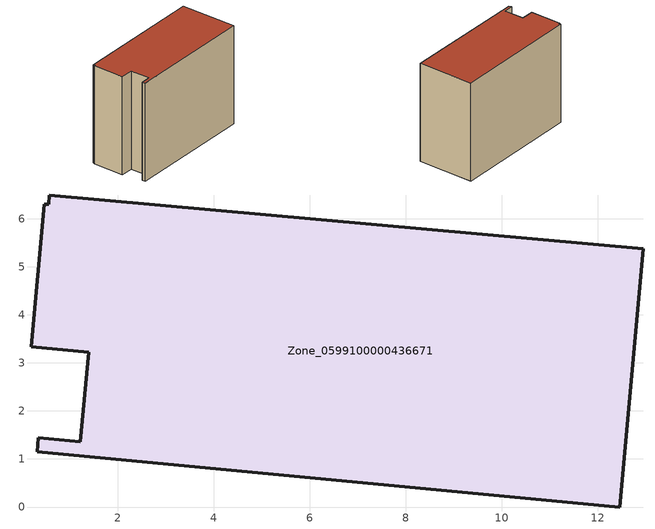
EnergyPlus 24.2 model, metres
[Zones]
Zone_0599100000436671
 floor ground (C_G): 0.47,6.3 0.57,6.3 0.58,6.5 12.94,5.38 12.46,0 0.33,1.15 0.34,1.44 1.22,1.36 1.4,3.23 0.2,3.34 z0
 wall outside (C_F): 12.46,0 12.94,5.38 0.58,6.5 0.57,6.3 0.47,6.3 0.2,3.34 1.4,3.23 1.22,1.36 0.34,1.44 0.33,1.15 12.46,0 z0:9.55
 roof outside (C_R): 0.57,6.3 0.47,6.3 0.2,3.34 1.4,3.23 1.22,1.36 0.34,1.44 0.33,1.15 12.46,0 12.94,5.38 0.58,6.5 z9.55
[BUILDING]
Pand.0599100000436671: North Axis=0; Terrain=City; Loads Convergence Tolerance Value=0.04; Temperature Convergence Tolerance Value=0.4; Solar Distribution=FullExterior; Maximum Number of Warmup Days=25; Minimum Number of Warmup Days=1
[Site:Location]
Rotterdam.The.Hague.AP_ZH_NLD Design_Conditions: Latitude=51.96; Longitude=4.45; Time Zone=1; Elevation=-4.5
[SITE:GROUNDTEMPERATURE:BUILDINGSURFACE]
18, 18, 18, 18, 18, 18, 18, 18, 18, 18, 18, 18
[MATERIAL] Thermal Absorptance=0.9; Solar Absorptance=0.7; Visible Absorptance=0.7
Name | Roughness | Thickness | Conductivity | Density | Specific Heat
G.TI.2006-2014 | MediumSmooth | 0.15 | 0.06 | 540 | 1210
F.TI.2006-2014 | Rough | 0.3 | 0.12 | 1920 | 840
R.TI.2006-2014 | MediumRough | 0.2 | 0.08 | 1500 | 1000
[CONSTRUCTION]
C_G: G.TI.2006-2014
C_F: F.TI.2006-2014
C_R: R.TI.2006-2014
[ZONE]
Zone_0599100000436671: Type=1; Multiplier=1; Ceiling Height=Autocalculate; Volume=Autocalculate; Floor Area=autocalculate; Part of Total Floor Area=Yes
[ZONEINFILTRATION:DESIGNFLOWRATE]
Infil_Zone_0599100000436671: Zone or ZoneList or Space or SpaceList=Zone_0599100000436671; Schedule=AlwaysOn; Design Flow Rate Calculation Method=Flow/Area; Flow Rate per Floor Area=0.0015; Constant Term Coefficient=1; Temperature Term Coefficient=0; Velocity Term Coefficient=0; Velocity Squared Term Coefficient=0
[HVACTEMPLATE:ZONE:IDEALLOADSAIRSYSTEM]
Zone_0599100000436671: Maximum Heating Supply Air Temperature=50; Minimum Cooling Supply Air Temperature=13; Maximum Heating Supply Air Humidity Ratio=0.0156; Minimum Cooling Supply Air Humidity Ratio=0.0077; Heating Limit=NoLimit; Cooling Limit=NoLimit; Dehumidification Control Type=ConstantSensibleHeatRatio; Cooling Sensible Heat Ratio=0.7; Dehumidification Setpoint=60; Humidification Control Type=None; Humidification Setpoint=30; Outdoor Air Method=None; Outdoor Air Flow Rate per Person=0.00944; Outdoor Air Flow Rate per Zone Floor Area=0; Outdoor Air Flow Rate per Zone=0; Demand Controlled Ventilation Type=None; Outdoor Air Economizer Type=NoEconomizer; Heat Recovery Type=None; Sensible Heat Recovery Effectiveness=0.7; Latent Heat Recovery Effectiveness=0.65
[ZONECONTROL:THERMOSTAT]
ThermostatControl_Zone_0599100000436671: Zone or ZoneList=Zone_0599100000436671; Control Type Schedule=DualSetpointControlType; Control 1=Thermostat_Zone_0599100000436671; Temperature Difference Between Cutout And Setpoint=0
[THERMOSTATSETPOINT:DUALSETPOINT]
Thermostat_Zone_0599100000436671: Heating Setpoint Temperature Schedule=HeatingSetpoint_Zone_0599100000436671; Cooling Setpoint Temperature Schedule=CoolingSetpoint_Zone_0599100000436671
[SCHEDULE:COMPACT]
HeatingSetpoint_Zone_0599100000436671: Through: 12/31, For: AllDays, Until: 24:00, 21
CoolingSetpoint_Zone_0599100000436671: Through: 12/31, For: AllDays, Until: 24:00, 24
DualSetpointControlType: Through: 12/31, For: AllDays, Until: 24:00, 4
AlwaysOn: Through: 12/31, For: AllDays, Until: 24:00, 1
